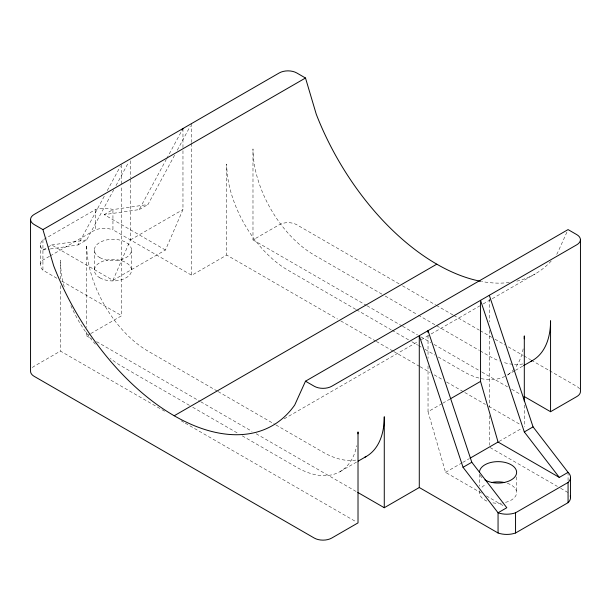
<?xml version="1.0" encoding="UTF-8"?>
<svg xmlns="http://www.w3.org/2000/svg" width="611" height="611" viewBox="0 0 611 611"><rect width="100%" height="100%" fill="white"/><g stroke="black" fill="none" stroke-linecap="round" stroke-linejoin="round"><path stroke-width="0.46" stroke-dasharray="3.06 2.29" d="M568.07 480.628L568.07 472.356M174.578 155.24L147.954 204.54L112.943 209.596A16.703 9.646 0 0 0 95.446 209.588L42.93 239.909A16.703 9.646 0 0 0 42.93 250.014L51.683 244.965L112.943 280.334L130.449 239.909L130.449 178.878M112.943 280.334L165.459 250.014L182.964 209.588L182.964 148.565M566.916 232.149L557.308 253.397A196.803 113.623 60 0 1 556.163 254.986M50.301 248.952L77.941 244.965L104.557 195.665M107.261 190.647L120.344 166.413M77.941 244.965L86.693 239.909L113.761 189.777M116.014 185.599L128.646 162.198M165.459 250.014L104.198 214.644L139.201 209.588L166.276 159.456M166.727 158.616L182.063 130.212M177.282 150.222L190.365 125.988M104.198 214.644L112.943 209.596L112.943 229.805L191.717 275.286L226.727 255.07L337.493 319.018M49.491 256.315L42.93 260.095A16.703 9.646 0 0 0 42.93 270.207L56.876 278.265M50.316 255.841L95.446 229.805A16.703 9.646 0 0 1 112.943 229.805M139.201 209.588L147.954 204.54M130.449 239.909L182.964 209.588M164.588 411.211L60.436 351.081L34.178 366.241A12.38 7.149 0 0 0 32.207 367.723M86.693 332.132L86.693 335.92L89.947 334.041M90.764 333.568L121.696 315.711L121.696 185.729M381.959 294.158L314.253 255.07A86.647 50.026 60 0 1 252.985 148.954L252.985 239.909L279.242 224.749A12.38 7.149 0 0 1 296.747 224.749L399.197 283.901M284.176 418.833L417.939 341.602M421.246 339.701L430.327 334.454M431.152 333.98L479.864 305.851M483.171 303.942L491.427 299.176M492.252 298.703L535.19 273.911M481.483 493.108L445.541 472.356L428.036 411.715L441.982 403.665M442.807 403.191L450.185 398.93M340.067 471.593L356.48 462.122M507.183 375.108L514.569 370.846M515.394 370.373L522.779 366.111M445.541 472.356L461.947 462.878M462.771 462.405L469.332 458.617M499.072 441.448L521.87 428.288M51.683 244.965L86.693 239.909M42.93 250.014L49.376 249.082M402.496 285.803L435.544 304.889M436.376 305.363L452.896 314.902M453.721 315.383L479.337 330.169M480.162 330.643L491.725 337.325M495.032 339.227L504.946 344.955M508.253 346.865L523.123 355.449M523.948 355.923L530.562 359.742M531.387 360.215L548.731 370.235M549.564 370.709L576.822 386.45A12.38 7.149 0 0 1 579.702 389.062M385.266 296.068L417.466 314.657M418.291 315.139L479.391 350.416M480.215 350.89L489.304 356.137A86.647 50.026 60 0 0 499.393 360.994M252.985 239.909L366.233 305.294M367.058 305.767L401.778 325.816M402.603 326.289L417.481 334.881M420.788 336.791L430.709 342.519M434.016 344.428L481.132 371.633M481.957 372.107L507.581 386.9M511.72 389.291L520.809 394.538M355.701 309.319L287.995 270.23A86.647 50.026 60 0 1 226.727 164.115L226.727 255.07M356.526 309.8L391.208 329.818M392.033 330.299L408.545 339.831M411.852 341.74L417.626 345.07M418.459 345.551L421.758 347.46M425.057 349.362L434.971 355.083M438.27 356.992L463.046 371.289A86.647 50.026 60 0 0 504.724 376.46M340.801 320.928L375.521 340.976M376.345 341.45L392.881 350.997M393.705 351.47L419.329 366.272M420.154 366.745L430.075 372.473M434.207 374.856L443.303 380.111M446.61 382.02L463.97 392.041M464.795 392.514L485.462 404.444M488.769 406.353L521.007 424.966M490.121 447.565L557.4 486.417M560.677 488.311L568.062 492.573M486.387 495.933L503.54 505.839M61.803 281.106L121.696 315.711M217.317 391.124L147.954 351.081A86.647 50.026 60 0 1 86.693 244.965L86.693 327.397M218.142 391.598L275.118 424.492M275.943 424.973L323.005 452.14A86.647 50.026 60 0 0 356.549 459.961M86.693 335.92L91.65 338.784M96.607 341.648L199.934 401.305M200.759 401.778L252.015 431.366M256.146 433.757L356.992 491.977M189.41 405.33L121.696 366.241A86.647 50.026 60 0 1 110.293 358.42M192.709 407.239L238.947 433.932M242.254 435.842L296.747 467.3A86.647 50.026 60 0 0 356.709 445.709M181.116 420.758L184.423 422.667M185.255 423.14L356.358 521.931M524.307 405.085L524.307 426.875M516.623 476.947L516.623 492.565M489.304 299.085L489.304 321.86M489.304 330.398L489.304 407.247M489.304 415.786L489.304 445.19M479.49 474.189L479.49 486.135M479.49 490.732L479.49 492.565A18.567 10.723 0 0 0 487.143 501.241M428.036 335.431L428.036 358.321M428.036 365.943L428.036 411.715M191.717 123.483L191.717 142.462M191.717 143.409L191.717 275.286M182.964 128.539L182.964 147.61M131.51 250.014L131.51 270.23M130.449 160.762L130.449 177.931M121.696 164.855L121.696 184.782M95.446 209.588L95.446 229.805M94.377 250.014L94.377 270.23M60.436 279.074L60.436 260.126A86.647 50.026 60 0 0 64.445 287.636M60.436 285.704L60.436 351.081M42.93 239.909L42.93 270.207M40.456 244.965L40.456 265.151M509.284 282.496A196.803 113.623 60 0 1 481.483 281.457M551.237 260.966A196.803 113.623 60 0 1 515.959 281.335M523.169 348.843A86.647 50.026 60 0 1 514.928 368.127M514.309 368.884A86.647 50.026 60 0 1 507.161 375.108M522.848 363.957A86.647 50.026 60 0 1 513.675 364.362M512.744 364.286A86.647 50.026 60 0 1 502.716 362.163M95.369 344.176A86.647 50.026 60 0 1 70.021 303.652M507.336 483.286A18.567 10.723 0 0 1 516.463 493.971A18.567 10.723 0 0 1 502.861 502.922M501.28 503.12A18.567 10.723 0 0 1 491.404 502.578M481.972 487.211A18.567 10.723 0 0 1 486.371 484.24M481.972 477.718A18.567 10.723 0 0 1 480.124 475.129M99.822 257.598A18.567 10.723 0 0 0 130.884 252.794A18.567 10.723 0 0 0 108.139 239.665A18.567 10.723 0 0 0 99.822 257.598M99.822 277.806A18.567 10.723 0 0 0 130.884 273.002A18.567 10.723 0 0 0 108.139 259.874A18.567 10.723 0 0 0 99.822 277.806"/><path stroke-width="0.92" d="M357.817 492.458L384.273 507.726L419.283 487.517L498.057 532.991A16.703 9.646 0 0 0 515.554 532.991L568.07 502.677L568.07 482.461A16.703 9.646 0 0 0 568.07 472.356L533.059 426.875L489.304 295.289M305.5 381.195L314.253 386.251A12.38 7.149 0 0 0 331.758 386.251L576.822 244.759A12.38 7.149 0 0 0 576.822 234.655L568.07 229.599L305.5 381.195L294.731 404.994A196.803 113.623 60 0 1 53.692 265.831L42.93 229.599L34.178 224.55A12.38 7.149 0 0 1 34.178 214.438L279.242 72.953A12.38 7.149 0 0 1 296.747 72.953L305.5 78.009L316.269 114.242A196.803 113.623 60 0 0 480.521 281.274M182.063 130.212L182.964 128.539M42.93 229.599L305.5 78.009M174.211 415.763L436.789 264.166M451.01 398.456L480.552 381.401L480.552 300.345L524.307 431.931L559.317 477.412L568.07 472.356M358.122 461.175L366.325 456.432M523.596 365.638L532.624 360.421M470.157 458.143L498.057 442.036L559.317 477.412M524.116 396.447L550.564 411.715L576.822 396.562A12.38 7.149 0 0 0 580.45 391.506L580.45 239.711M498.057 532.991L498.057 512.782L463.046 467.3L471.799 462.252L428.036 330.666L428.036 332.567M524.307 431.931L533.059 426.875M471.799 462.252L506.802 507.726L498.057 512.782A16.703 9.646 0 0 0 515.554 512.782L568.07 482.461M463.046 467.3L419.283 335.714L419.283 487.517M480.552 381.401L498.057 442.036M570.544 477.412L570.544 497.621M550.564 411.715L550.564 320.76A86.647 50.026 60 0 1 530.982 361.3M524.307 401.297L524.307 335.92A86.647 50.026 60 0 1 524.261 338.792M515.554 512.782L515.554 532.991M384.273 507.726L384.273 416.771A86.647 50.026 60 0 1 364.691 457.311M30.55 219.494L30.55 371.289A12.38 7.149 0 0 0 34.178 376.345L314.253 538.047A12.38 7.149 0 0 0 331.758 538.047L358.015 522.886L358.015 431.931A86.647 50.026 60 0 1 357.993 433.848M570.262 495.857A16.703 9.646 0 0 1 568.07 502.677M491.404 482.56A18.567 10.723 0 0 1 504.709 482.56M479.49 472.356A18.567 10.723 0 0 1 502.861 462A18.567 10.723 0 0 1 514.134 477.718A18.567 10.723 0 0 1 484.928 479.933"/></g></svg>
